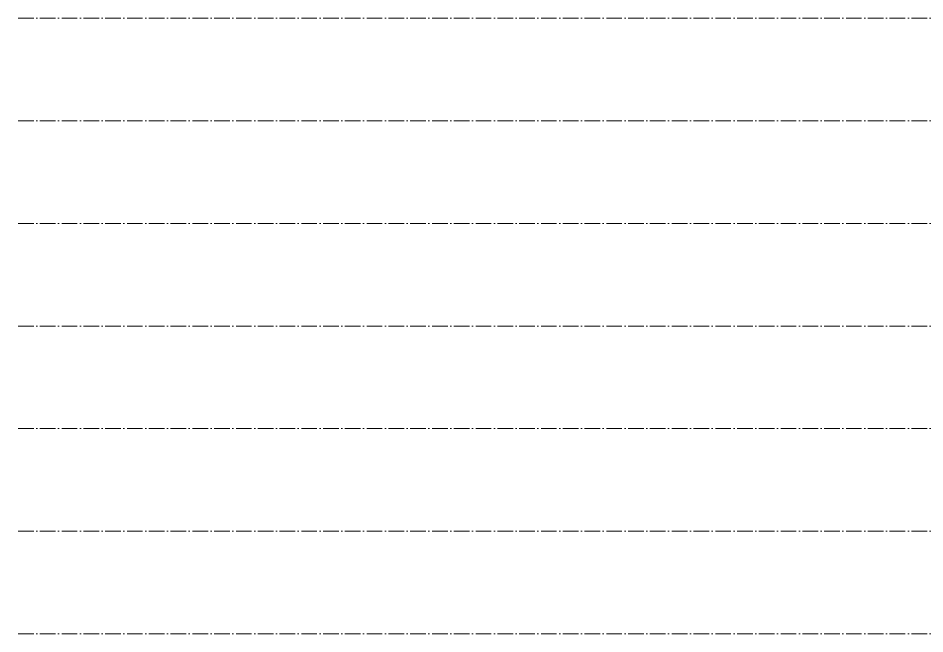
# Model space of a CAD drawing. Header units: millimetres. Extents: x -99196 to 12099, y -10111 to 93550.
# Drawn here: x -99096 to -69961, y 21900 to 41700 of the extents above; entities that cross this region are included whole.
import ezdxf

# ---------------------------------------------------------------- set-up
doc = ezdxf.new("R2010")
doc.units = ezdxf.units.MM
doc.linetypes.add('Grid Line', pattern=[14, 10, -2, 0, -2])
doc.layers.add('TRUC', color=225, linetype='Continuous', lineweight=5)

msp = doc.modelspace()

# ---------------------------------------------------------------- linework, layer by layer
at = {"layer": 'TRUC', "linetype": 'Grid Line', "ltscale": 50}
for p, q in [((-99096.4, 41700), (11999.5, 41700)), ((-99096.4, 38400), (11999.5, 38400)), ((-99096.4, 35100), (11999.5, 35100)), ((-99096.4, 31800), (11999.5, 31800)), ((-99096.4, 28500), (11999.5, 28500)), ((-99096.4, 25200), (11999.5, 25200)), ((-99096.4, 21900), (11999.5, 21900))]:
    msp.add_line(p, q, dxfattribs=at)

doc.saveas('drawing.dxf')
